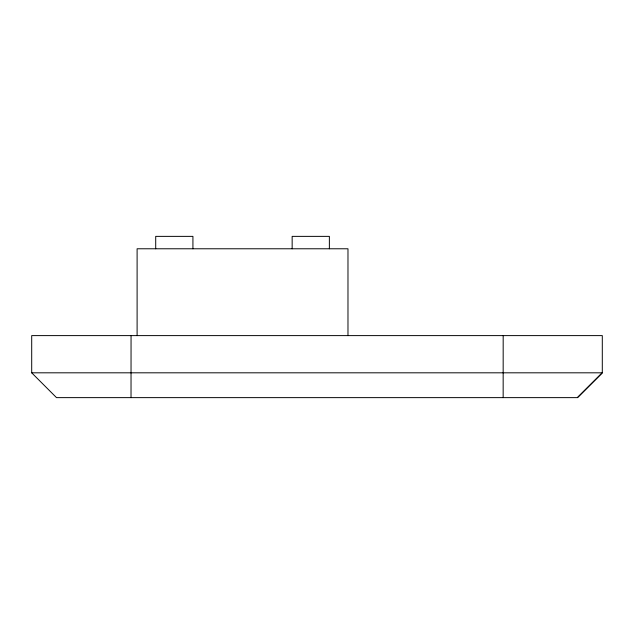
<?xml version="1.0" encoding="UTF-8"?>
<svg xmlns="http://www.w3.org/2000/svg" width="634" height="634" viewBox="0 0 634 634"><rect width="100%" height="100%" fill="white"/><g stroke="black" fill="none" stroke-linecap="round" stroke-linejoin="round"><path stroke-width="0.95" d="M131.024 397.629L131.056 335.608M503.158 397.629L503.182 335.608M577.439 397.629L602.3 372.816L602.3 335.608L31.7 335.608L31.7 372.816L56.505 397.629L577.439 397.629L602.3 372.816L31.7 372.816M347.979 335.608L347.979 248.774L137.102 248.774L137.102 335.608M329.371 248.774L329.371 236.371L292.155 236.371L292.155 248.774M192.926 248.774L192.926 236.371L155.71 236.371L155.71 248.774"/></g></svg>
